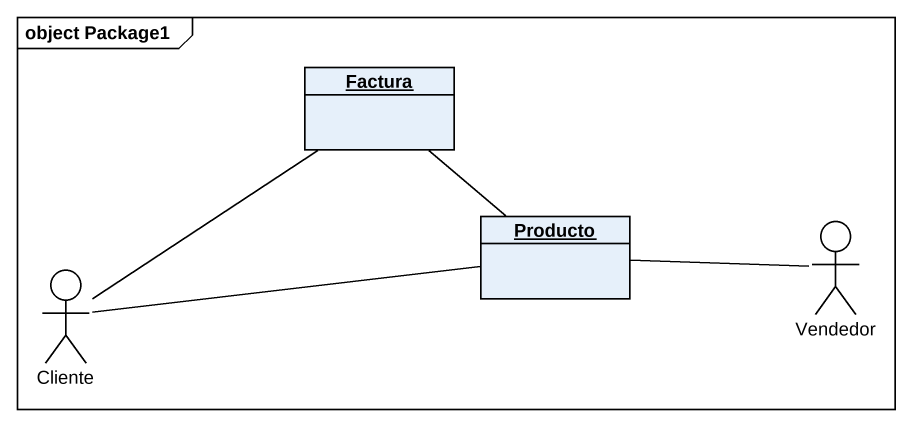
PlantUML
@startuml
mainframe object Package1
allowmixing
hide circle
hide empty members
object Factura
actor Cliente
object Producto
actor Vendedor
Factura -- Cliente
Factura -- Producto
Producto -left- Cliente
Producto -right- Vendedor
@enduml
